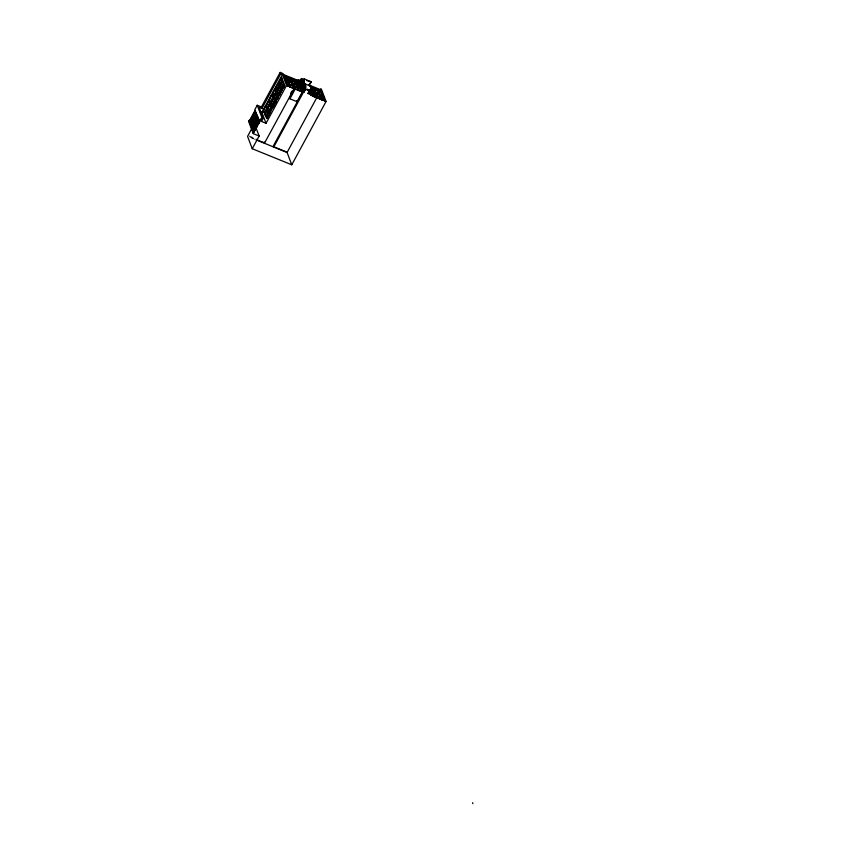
<?xml version="1.0" encoding="UTF-8"?>
<svg xmlns="http://www.w3.org/2000/svg" width="846" height="846" viewBox="0 0 846 846"><rect width="100%" height="100%" fill="white"/><g stroke="black" fill="none" stroke-linecap="round" stroke-linejoin="round"><path stroke-width="0.63" stroke-dasharray="4.23 3.17" d="M249.179 135.91L256.137 138.733M249.538 136.851L255.333 139.199M251.156 137.866L254.752 139.326"/><path stroke-width="1.27" d="M261.414 106.977L280.163 72.396L280.713 73.856L261.964 108.436L261.414 106.977L257.216 105.274L254.847 109.642L259.637 121.718L258.844 120.174M249.242 121.168L255.111 110.35M250.501 119.445C248.407 120.777 250.49 126.255 251.262 121.433L250.501 119.445L251.505 121.538L250.257 123.844L251.262 125.948L252.394 123.876L251.378 121.761L252.394 123.876M250.839 118.821L251.844 120.904L250.839 118.821L252.563 116.209L253.314 118.197L251.727 121.137L252.489 123.146L254.202 120.534L253.187 118.429L254.202 120.534M254.53 119.942L252.637 115.511L253.937 113.11L254.942 115.193L253.514 117.827L254.53 119.942L255.83 117.531L254.815 115.426L255.83 117.531M254.339 112.37L255.492 110.805L254.583 112.476L255.344 114.464L254.583 112.476M249.623 121.623L250.754 119.55M251.093 118.916L252.563 116.209M253.937 113.11L254.699 115.098L253.641 117.605L252.88 115.616L254.191 113.205M251.6 120.809L253.07 118.102L252.309 116.114M255.09 114.358L256.243 112.782M255.217 114.686L256.37 113.121L255.46 114.792L256.222 116.801L255.46 114.792M250.501 123.939L251.632 121.866M252.732 123.241L251.971 121.232L253.44 118.525M253.758 117.932L255.069 115.521M252.15 123.77L251.262 125.948M252.489 123.146L253.948 120.439M254.276 119.836L255.587 117.435M255.978 116.695L257.131 115.119M252.309 124.193L251.177 126.276L252.171 128.328L253.292 126.244L252.309 124.193L253.292 126.244M252.647 123.569L254.117 120.862L255.101 122.913C254.149 131.807 250.553 117.266 253.641 125.62M256.729 119.91L255.746 117.858L256.729 119.91L255.185 122.215L254.435 120.259L257.047 115.447L258.041 117.499C256.92 122.247 255.355 113.766 257.131 119.18M251.431 126.371L252.552 124.299M252.891 123.664L254.36 120.957M255.429 122.321L254.688 120.365L255.989 117.954M256.391 117.224L257.3 115.553M253.049 126.149L247.571 136.407L252.245 148.737L291.764 164.79L326.08 101.488L321.395 89.168L320.581 88.83L325.224 101.044M253.388 125.525L254.858 122.818L254.117 120.862M255.185 122.215L256.486 119.804M256.888 119.075L258.041 117.499M253.218 126.593L252.087 128.666L253.218 126.593L254.181 128.581L253.462 126.699M253.557 125.969L254.519 127.947L253.557 125.969L255.27 123.357L255.989 125.25L254.445 128.296L255.238 129.84L254.445 128.296M255.355 122.659L256.317 124.648L255.355 122.659L256.898 120.354L257.618 122.236L256.232 124.986L257.025 126.53L256.232 124.986M257.057 119.519L258.019 121.507L257.057 119.519L258.21 117.943L258.929 119.836L257.935 121.845L258.728 123.4L257.935 121.845M253.811 126.065L255.27 123.357M255.598 122.765L256.898 120.354M257.3 119.624L258.21 117.943M282.437 74.564L286.572 85.435L266.035 123.305L261.911 112.433L282.437 74.564L280.713 73.856M281.411 77.409L282.31 79.757L264.312 112.93L263.423 110.583L281.411 77.409L282.553 79.852L279.772 84.991L278.63 82.538L279.772 84.991M253.937 128.476L253.06 130.654M254.276 127.852L257.374 122.141L256.655 120.248M257.766 121.412L258.929 119.836M264.512 112.899L263.666 110.689C266.617 100.579 268.182 111.408 264.269 112.804M269.356 104.195L267.072 108.415L266.173 106.067L268.785 100.695L269.927 103.138L269.039 100.79M269.187 100.505L270.086 102.852L269.187 100.505C272.687 89.232 274.971 97.237 270.614 101.869M273.195 96.56L272.549 94.318C275.585 83.913 277.974 91.421 274.019 95.587M275.659 88.587L278.662 83.045L279.55 85.393L276.547 90.934L275.405 88.481L276.547 90.934M278.873 82.644L281.665 77.504M254.107 128.92C256.846 129.681 252.774 129.47 253.525 132.441L248.978 120.47L248.534 121.285L253.218 133.615L259.14 136.016L252.245 148.737M253.218 131.098L254.35 129.026M254.688 128.391C255.936 120.629 257.396 131.299 256.158 125.684M256.486 125.092C257.596 118.133 258.95 127.905 257.787 122.681M258.189 121.951L259.088 120.269M284.108 75.675L285.895 76.108L286.551 78.424L284.901 77.758L284.108 75.675L285.758 76.341L286.551 78.424M253.525 132.441L254.646 130.369M254.995 129.734L258.093 124.024M258.485 123.294L259.394 121.623M253.218 133.615L261.9 117.605L257.216 105.274M268.309 112.328L267.167 109.874L268.309 112.328L265.697 116.579L264.809 114.221L282.797 81.047L283.939 83.49L280.925 88.492M265.951 116.674L265.052 114.326L267.41 109.98M267.622 109.589L268.52 111.936L267.622 109.589C270.635 99.246 273.015 106.755 269.091 110.868M270.731 103.847L273.893 98.03L274.781 100.378L271.629 106.194L270.487 103.741L271.629 106.194M274.051 97.724L276.864 92.552L277.752 94.9L274.939 100.071L273.808 97.628L274.939 100.071M277.097 92.108L280.068 86.62L280.967 88.967L277.996 94.456L276.854 92.003L277.996 94.456M281.168 88.597L280.28 86.25L283.04 81.142M284.901 77.758L284.235 75.431M266.035 123.305L261.541 121.475L263.328 118.176L259.193 107.305L263.698 109.134M284.986 77.98L286.773 78.424L287.629 81.248L286.646 78.657L284.986 77.98L285.969 80.582L287.862 81.301L288.888 83.997L287.735 81.544L286.202 80.634L287.228 83.32L288.888 83.997M286.286 76.563L290.22 77.874L290.887 80.19L287.08 78.646L286.286 76.563L290.093 78.107L290.887 80.19M265.697 116.579L283.685 83.394L282.797 81.047M285.969 80.582L285.113 77.747M287.08 78.646L286.413 76.32M270.466 112.106L269.811 110.953L270.466 112.106L269.261 114.326L268.616 113.163L269.091 114.633L268.055 116.547L267.41 115.394L267.886 116.854L266.712 118.472L266.31 117.414L284.171 84.473L284.816 85.626L283.399 88.238L282.754 87.085L283.399 88.238M287.175 78.868L291.098 80.18L291.955 83.014L290.971 80.423L287.175 78.868L288.158 81.47L292.198 83.067L293.224 85.763L292.071 83.299L288.391 81.523L289.417 84.209L293.224 85.763M266.955 118.577L267.241 115.691L267.886 116.854M267.653 115.5L268.446 113.47L269.091 114.633M268.859 113.269L270.064 111.048M270.244 110.71C275.785 101.404 267.992 115.13 270.646 111.767M272.613 108.151L272.211 107.093C274.548 100.082 275.066 106.31 272.359 108.045M274.601 104.481L274.199 103.424C275.595 97.798 277.033 102.757 274.347 104.386M275.912 100.262C280.428 93.24 274.072 103.55 276.314 101.319M277.583 97.184C282.945 88.132 275.331 101.689 277.985 98.242M279.444 93.737C284.267 86.059 277.467 97.406 279.846 94.794M281.179 90.543C286.403 82.03 279 94.678 281.581 91.601M282.998 87.18L283.949 85.446M266.712 118.472L284.573 85.531L284.171 84.473M288.126 86.25L287.323 83.564L288.126 86.25L289.914 86.694L288.983 84.24L287.228 83.32M288.158 81.47L287.302 78.636M290.538 78.287L294.323 79.535L294.99 81.861L291.331 80.37L290.538 78.287L294.197 79.778L294.99 81.861M289.787 86.927L288.983 84.24M291.331 80.37L290.664 78.054M256.486 139.675L264.597 142.974L294.239 88.449L293.308 86.006L289.417 84.209M291.415 80.603L295.201 81.851L296.058 84.685L295.074 82.083L291.415 80.603L292.399 83.194L296.301 84.737L297.327 87.424L296.174 84.97L292.642 83.246L293.657 85.943L297.327 87.424M289.385 84.695L290.305 87.138L294.112 88.682L293.181 86.239L289.385 84.695L290.305 87.138M292.399 83.194L291.542 80.359M294.63 79.947L297.982 81.026L298.649 83.342L295.413 82.03L294.63 79.947L297.855 81.258L298.649 83.342M295.413 82.03L294.757 79.714M295.508 82.263L298.86 83.342L299.717 86.165L298.733 83.574L295.508 82.263L296.491 84.854L299.96 86.218L300.986 88.915L299.833 86.461L296.724 84.907L297.75 87.603L300.986 88.915M294.556 88.862L293.752 86.186L294.556 88.862L298.342 90.12L297.411 87.667L293.657 85.943M290.538 93.536L291.796 91.22M294.302 88.925L289.522 97.745L289.924 98.802L297.083 101.71L302.466 91.791M296.491 84.854L295.635 82.03M289.924 98.802L295.307 88.872M299.516 81.163L299.801 80.624A4.029 1.301 -67.9 0 1 302.001 78.583A33.491 10.765 -67.9 0 0 304.317 78.953L311.212 81.755L309.382 85.118M298.215 90.353L297.411 87.667M298.649 90.533L297.845 87.847L298.649 90.533L302.001 91.611L301.07 89.158L297.75 87.603M301.874 91.844L301.07 89.158M304.042 85.932L303.016 87.825A13.98 4.494 -67.9 0 1 303.978 80.254A11.696 3.765 -67.9 0 0 303.883 85.763L304.01 86.059M302.868 91.495L273.438 145.776L273.84 146.834L287.175 152.248M273.84 146.834L304.518 90.247M286.572 85.435L303.799 92.436L305.512 89.253A11.696 3.765 -67.9 0 0 305.142 83.955A8.566 2.75 -67.9 0 1 304.317 78.953M310.218 86.461L320.793 90.48L324.674 100.695L321.776 99.807L321.099 97.438L321.776 99.807M310.968 86.768L311.762 88.291L314.173 89.264L313.38 87.751L310.968 86.768L311.635 88.523L318.255 91.188L319.175 94.181L318.128 91.421C311.508 86.609 316.256 94.921 319.471 94.382L320.285 97.1L319.344 94.615C312.84 89.951 317.324 97.724 320.549 97.216L321.226 99.574L317.916 98.231L317.229 95.862L317.916 98.231M326.08 101.488L307.881 93.462L311.317 87.487A8.312 3.712 -19.6 0 0 310.81 86.26L305.142 83.955M310.397 90.607C315.019 93.8 308.452 83.86 312.174 91.04M310.567 91.051L312.343 91.484L313.157 94.202L312.216 91.717L310.567 91.051L311.508 93.525L313.422 94.318L314.099 96.677L312.449 96.01L311.762 93.642M322.664 95.968L319.894 94.847L322.664 95.968L323.606 98.443L314.035 94.266L313.094 91.791L315.378 93.007L316.446 95.249L315.505 92.764L312.798 91.58L311.878 88.597L312.925 91.347L319.302 93.938M313.38 87.751L314.173 89.264M314.035 88.016L314.828 89.528L318.138 90.882L317.345 89.359L314.035 88.016L314.828 89.528M311.508 93.525L313.284 93.969M314.162 89.803L315.209 92.563L314.162 89.803L311.751 88.83M312.449 96.01L310.524 90.374M314.099 96.677L313.422 94.318M314.035 94.266L312.967 92.024M314.046 94.858L316.573 95.598L317.261 97.967L314.849 96.983L314.046 94.858L316.446 95.831L317.261 97.967M317.345 89.359L318.138 90.882M317.906 89.591L318.699 91.104L321.459 92.225L320.666 90.712L317.906 89.591L318.572 91.336C321.702 90.67 324.79 98.326 319.862 94.17L318.815 91.41L319.862 94.17M314.849 96.983L314.173 94.625M291.764 164.79L287.08 152.47L317.028 97.216M321.226 99.574L320.549 97.216M324.547 100.928C324.684 97.089 319.703 98.654 320.021 94.604M310.81 86.26L309.541 85.594A6.091 2.718 -19.6 0 1 309.171 84.568L311.212 81.755A29.557 13.187 -19.6 0 1 308.198 81.068M280.163 72.396L282.987 73.549L287.629 85.763M283.347 74.49L298.405 80.613M308.864 84.96L320.983 89.888M285.028 77.515L286.678 78.192M287.206 78.403L291.013 79.958M291.458 80.137L295.117 81.618M295.55 81.798L298.775 83.109M318.688 91.643L321.448 92.774M286.096 80.338L287.756 81.015M288.285 81.227L292.092 82.781M292.526 82.961L296.185 84.441M296.618 84.621L299.844 85.932M305.512 89.253L309.329 90.808M287.196 83.807L288.856 84.473M293.625 86.419L297.284 87.91M297.718 88.079L300.943 89.39M311.635 93.874L313.295 94.551M317.102 96.095L320.423 97.449M320.972 97.671L323.732 98.792M312.576 95.767L324.674 100.695M280.28 86.25L280.967 88.967M272.549 94.318L273.269 96.973M274.199 103.424L274.379 104.883M272.211 107.093L272.412 108.51M266.173 106.067L267.072 108.415M259.659 111.513L261.911 112.433M261.9 117.605L263.328 118.176M255.989 125.25L255.027 123.262M255.947 139.812L287.08 152.47M319.894 94.847L320.835 97.322M314.818 90.078L315.865 92.827M316.023 93.272L316.658 94.921M309.773 90.046L311.888 95.619M309.499 90.311L311.212 94.815M308.79 89.697L310.937 95.334M303.799 92.436L299.093 80.095L298.056 79.672L302.688 91.886M296.597 85.139L297.623 87.836M292.515 83.479L293.53 86.176M296.682 100.653L297.083 101.71M288.264 81.755L289.29 84.452M286.075 80.867L287.101 83.564M278.662 83.045L279.55 85.393M280.957 90.945L281.358 92.003M279.233 94.139L279.635 95.196M276.864 92.552L277.752 94.9M275.468 88.925L276.356 91.273M277.351 97.597L277.752 98.654M275.711 100.621L276.113 101.679M266.004 106.385L266.892 108.732M260.621 119.064L261.541 121.475M264.248 142.033L264.597 142.974M255.862 127.386L259.14 136.016M472.565 802.759L472.914 803.7M307.447 80.814A29.557 13.187 -19.6 0 1 306.749 80.539M307.881 93.462A11.696 3.617 28.5 0 0 308.399 90.691A8.566 2.644 28.5 0 1 307.246 89.105M305.374 88.291L304.676 90.131A2.126 0.687 -67.9 0 1 303.925 90.437A2.824 0.909 -67.9 0 1 304.031 88.227A5.732 1.84 -67.9 0 0 304.528 86.059A9.56 3.077 -67.9 0 1 305.374 88.291M303.164 82.168L302.72 87.868A13.938 4.484 -67.9 0 0 300.975 83.289A7.921 2.549 -67.9 0 0 303.111 82.041L303.164 82.168M301.028 82.739L300.002 80.92A1.84 0.592 -67.9 0 1 301.377 79.873A3.257 1.047 -67.9 0 0 301.028 82.739M302.752 88.767L300.7 83.363A21.097 6.779 -67.9 0 1 302.752 88.767M301.694 79.757A17.174 5.52 -67.9 0 0 303.809 79.82A3.384 1.089 -67.9 0 1 301.366 82.813A2.76 0.888 -67.9 0 1 301.694 79.757M305.469 88.259A8.481 2.728 -67.9 0 0 304.137 84.737A5.985 1.925 -67.9 0 1 303.883 88.449A3.31 1.068 -67.9 0 0 304.074 90.839A1.777 0.571 -67.9 0 0 304.92 89.919A1.777 0.571 -67.9 0 0 305.469 88.259M303.08 88.227A1.713 0.55 -67.9 0 0 303.545 89.465A7.498 2.411 -67.9 0 1 303.989 86.176A2.39 0.772 -67.9 0 1 303.08 88.227"/></g></svg>
